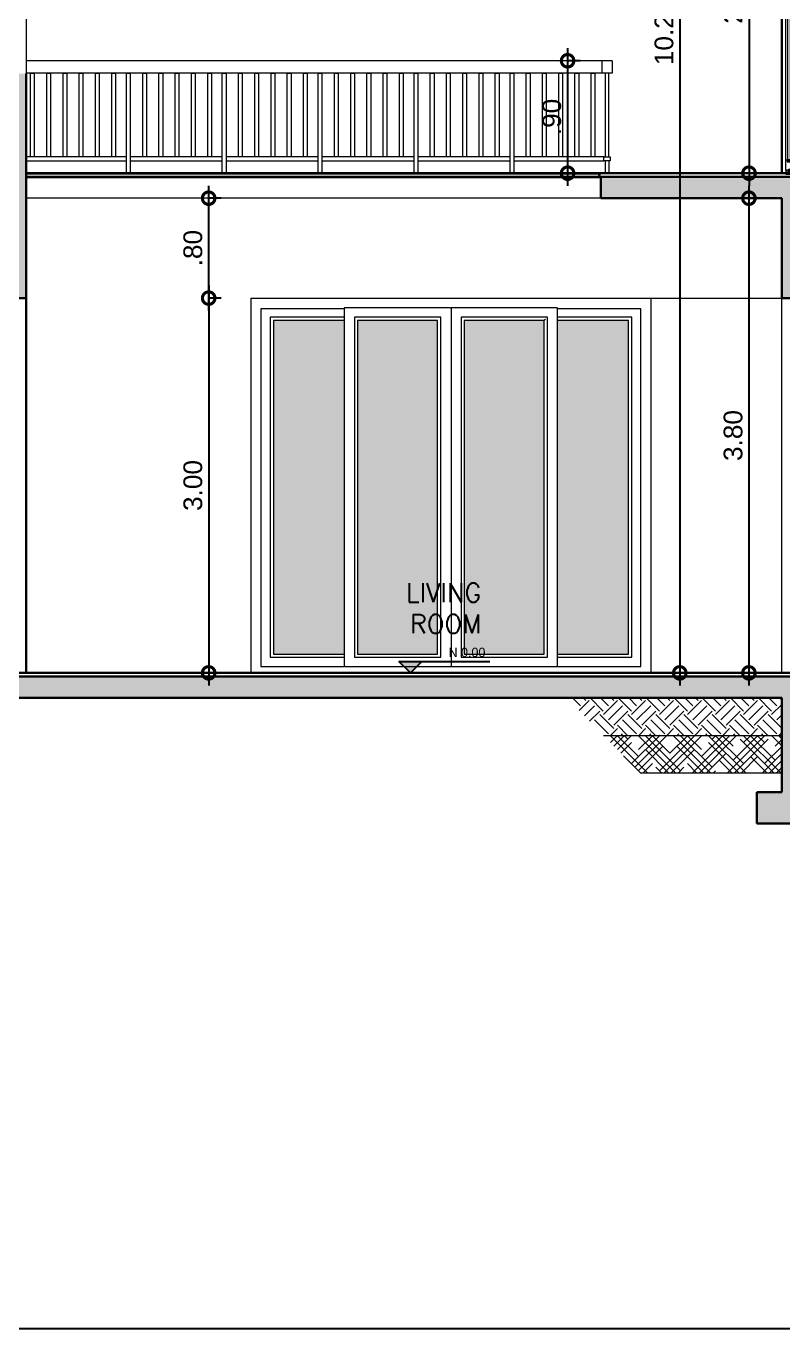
# Model space of a CAD drawing. Header units: metres. Extents: x -44 to 358, y -246 to 48.
# Drawn here: x 87.72 to 93.77, y -58.51 to -48.08 of the extents above; entities that cross this region are included whole.
import ezdxf

# ---------------------------------------------------------------- set-up
doc = ezdxf.new("R2010")
doc.units = ezdxf.units.M
doc.header["$LTSCALE"] = 0.3
doc.header["$PDMODE"] = 3
doc.linetypes.add('CONTINU', pattern=[0])
for name, color, linetype, lineweight in [('A-FLOR', 253, 'Continuous', 0), ('A-WALL', 7, 'Continuous', 30), ('corte', 7, 'Continuous', 30), ('SE-2', 252, 'Continuous', 9), ('SE-3', 253, 'Continuous', 5)]:
    doc.layers.add(name, color=color, linetype=linetype, lineweight=lineweight)
for name, color, linetype in [('DIMENSIONES', 7, 'Continuous'), ('DIMTEXTO', 4, 'Continuous'), ('TEXTOS', 4, 'Continuous')]:
    doc.layers.add(name, color=color, linetype=linetype)
doc.layers.add('PUERTA', color=2, linetype='Continuous', plot=False)
doc.layers.add('RELLENO SECCION', color=8, linetype='Continuous', lineweight=0, transparency=0.4)
doc.styles.add('ESC100-2mm', font='arial.ttf', dxfattribs={"height": 0.15})
doc.dimstyles.new('DIMS100', dxfattribs={"dimtxt": 0.15, "dimasz": 0.2, "dimexe": 0.1, "dimexo": 0.1, "dimgap": 0.05, "dimtad": 2, "dimzin": 4, "dimdsep": 46, "dimtxsty": 'ESC100-2mm', "dimblk": 'DOTSMALL', "dimcen": 0.1, "dimdle": 0.1, "dimclrd": 256, "dimclre": 256, "dimclrt": 1, "dimadec": 0, "dimazin": 0, "dimtfac": 1, "dimtix": 1, "dimtmove": 2, "dimatfit": 3, "dimfxl": 1, "dimtolj": 1, "dimtzin": 0, "dimlwd": -1, "dimarcsym": 0})

# ---------------------------------------------------------------- blocks, each defined once
blk = doc.blocks.new('Fenton Door Base01')
blk.add_lwpolyline([(50, 66), (50, 58), (54, 57), (54, 1), (52, 0), (47, 0), (47, 6), (44, 6), (44, 0), (10, 0), (10, 6), (7, 6), (7, 0), (1, 0), (0, 1), (0, 82), (1, 84), (9, 86), (10, 86), (11, 86), (11, 68), (34, 68), (50, 66)], close=True)
blk = doc.blocks.new('Fenton Door Base02')
blk.add_lwpolyline([(24, 0), (10, 0), (10, 6), (7, 6), (7, 0), (1, 0), (0, 1), (0, 82), (1, 84), (9, 86), (10, 86), (11, 86), (11, 68), (34, 68), (50, 66), (50, 58), (54, 57), (54, 1), (52, 0), (47, 0), (47, 6), (44, 6), (44, 0), (30, 0), (30, 10), (24, 10)], close=True)
blk = doc.blocks.new('Fenton Door Jamb03')
blk.add_lwpolyline([(84, 1), (86, 9), (86, 10), (86, 11), (68, 11), (68, 52), (67, 54), (1, 54), (0, 52), (0, 47), (6, 47), (6, 44), (0, 44), (0, 30), (10, 30), (10, 24), (0, 24), (0, 10), (6, 10), (6, 7), (0, 7), (0, 1), (1, 0), (82, 0)], close=True)
blk = doc.blocks.new('Fenton Bead')
at = {"color": 7}
blk.add_lwpolyline([(2, 12, -0.341999), (0, 11), (0, 11), (0, 1), (1, 0), (18, 0), (18, 0), (15, 13, 0.339454), (13, 14), (4, 14, 0.341999)], format="xyb", close=True, dxfattribs=at)
blk = doc.blocks.new('Fenton Door Drip')
at = {"ltscale": 20}
blk.add_lwpolyline([(19, -9), (19, -22, -0.414138), (17, -24), (15, -24, -0.414214), (14, -22), (14, -17), (0, -15), (0, 0), (15, -4, -0.339454)], format="xyb", close=True, dxfattribs=at)
blk = doc.blocks.new('Fenton Casing Head')
blk.add_lwpolyline([(54, 34), (54, 30), (66, 30), (66, 34), (118, 34), (120, 33), (120, 26), (114, 26), (114, 14), (120, 14), (120, 2), (118, 0), (102, 0), (102, 4), (83, 4), (83, 0), (30, 0), (30, 10), (24, 10), (24, 0), (2, 0), (0, 2), (0, 33), (2, 34), (54, 34)])
blk = doc.blocks.new('Fenton Casing Head Strip')
blk.add_lwpolyline([(16, 16), (0, 19), (0, 12), (-4, 12), (-4, 0), (0, 0), (0, -15), (4, -15), (11, -30, 0.802585), (17, -28), (17, 15)], format="xyb", close=True)
blk = doc.blocks.new('A$C0a39a3fe')
at = {"layer": 'SE-2'}
for p, q in [((0.26, 0.379), (0.26, -2.196)), ((0.277, 0.392), (0.301, 0.387)), ((0.301, 0.392), (0.277, 0.387)), ((0.279, 0.387), (0.299, 0.381)), ((0.299, 0.387), (0.279, 0.381)), ((0.315, 0.378), (0.315, -2.195)), ((0.326, 0.379), (0.326, -2.196)), ((0.343, 0.392), (0.367, 0.387)), ((0.367, 0.392), (0.343, 0.387)), ((0.345, 0.387), (0.365, 0.381)), ((0.365, 0.387), (0.345, 0.381)), ((0.381, -2.195), (0.381, 0.378)), ((0.277, -2.21), (0.301, -2.205)), ((0.301, -2.21), (0.277, -2.205)), ((0.279, -2.205), (0.299, -2.199)), ((0.299, -2.205), (0.279, -2.199)), ((0.343, -2.21), (0.367, -2.205)), ((0.367, -2.21), (0.343, -2.205)), ((0.345, -2.205), (0.365, -2.199)), ((0.365, -2.205), (0.345, -2.199))]:
    blk.add_line(p, q, dxfattribs=at)
for points in [[(0.315, 0.509), (0.327, 0.509), (0.327, 0.496), (0.315, 0.496)], [(0.275, 0.374), (0.275, 0.386), (0.274, 0.386), (0.274, 0.374)], [(0.279, -2.205), (0.279, 0.387), (0.275, 0.387), (0.275, -2.205)], [(0.277, 0.392), (0.277, 0.387), (0.301, 0.387), (0.301, 0.392)], [(0.279, 0.387), (0.279, 0.381), (0.299, 0.381), (0.299, 0.387)], [(0.279, 0.381), (0.279, 0.376), (0.299, 0.376), (0.299, 0.381)], [(0.299, -2.205), (0.299, 0.387), (0.303, 0.387), (0.303, -2.205)], [(0.304, 0.374), (0.304, 0.386), (0.303, 0.386), (0.303, 0.374)], [(0.341, 0.374), (0.341, 0.386), (0.34, 0.386), (0.34, 0.374)], [(0.345, -2.205), (0.345, 0.387), (0.341, 0.387), (0.341, -2.205)], [(0.343, 0.392), (0.343, 0.387), (0.367, 0.387), (0.367, 0.392)], [(0.345, 0.387), (0.345, 0.381), (0.365, 0.381), (0.365, 0.387)], [(0.345, 0.381), (0.345, 0.376), (0.365, 0.376), (0.365, 0.381)], [(0.365, -2.205), (0.365, 0.387), (0.369, 0.387), (0.369, -2.205)], [(0.37, 0.374), (0.37, 0.386), (0.369, 0.386), (0.369, 0.374)], [(0.275, -2.192), (0.275, -2.204), (0.274, -2.204), (0.274, -2.192)], [(0.277, -2.21), (0.277, -2.205), (0.301, -2.205), (0.301, -2.21)], [(0.279, -2.199), (0.279, -2.194), (0.299, -2.194), (0.299, -2.199)], [(0.279, -2.205), (0.279, -2.199), (0.299, -2.199), (0.299, -2.205)], [(0.304, -2.192), (0.304, -2.204), (0.303, -2.204), (0.303, -2.192)], [(0.351, -2.283), (0.351, -2.292), (0.357, -2.292), (0.357, -2.283), (0.381, -2.283), (0.381, -2.309), (0.33, -2.309), (0.33, -2.285), (0.343, -2.285), (0.343, -2.283)], [(0.341, -2.192), (0.341, -2.204), (0.34, -2.204), (0.34, -2.192)], [(0.343, -2.21), (0.343, -2.205), (0.367, -2.205), (0.367, -2.21)], [(0.345, -2.199), (0.345, -2.194), (0.365, -2.194), (0.365, -2.199)], [(0.345, -2.205), (0.345, -2.199), (0.365, -2.199), (0.365, -2.205)], [(0.357, -2.268), (0.351, -2.268), (0.351, -2.288), (0.357, -2.288)], [(0.37, -2.192), (0.37, -2.204), (0.369, -2.204), (0.369, -2.192)]]:
    blk.add_lwpolyline(points, close=True, dxfattribs=at)
blk.add_lwpolyline([(0.379, 0.466), (0.379, 0.465), (0.383, 0.465), (0.39, 0.45, 0.802585), (0.396, 0.451), (0.396, 0.494), (0.394, 0.496), (0.381, 0.498)], format="xyb", dxfattribs=at)
for points in [[(0.306, -2.299), (0.305, -2.299), (0.304, -2.3), (0.291, -2.308, 0.244051), (0.29, -2.308, -0.388176), (0.289, -2.309), (0.288, -2.309, -0.414214), (0.287, -2.308), (0.287, -2.307, 0.414214), (0.286, -2.306), (0.257, -2.307, 0.405973), (0.256, -2.308), (0.256, -2.308, -0.414214), (0.255, -2.309), (0.254, -2.309, -0.414214), (0.253, -2.308), (0.253, -2.308, 0.422502), (0.252, -2.307), (0.238, -2.308, 0.405973), (0.237, -2.308), (0.237, -2.308, -0.414214), (0.236, -2.309), (0.235, -2.309, -0.395103), (0.234, -2.308, 0.403281), (0.234, -2.308), (0.226, -2.308, -0.422502), (0.226, -2.307), (0.226, -2.301, 0.450766), (0.225, -2.3), (0.218, -2.301, 0.329829), (0.218, -2.301, -0.364332), (0.217, -2.302), (0.216, -2.302, -0.414214), (0.216, -2.301), (0.216, -2.3, -0.378582), (0.217, -2.299), (0.218, -2.299), (0.218, -2.299, -0.414214), (0.219, -2.299), (0.219, -2.299), (0.221, -2.299), (0.221, -2.298, -0.414214), (0.222, -2.298), (0.222, -2.298), (0.224, -2.298), (0.224, -2.298, -0.414214), (0.224, -2.298), (0.225, -2.298), (0.227, -2.298), (0.227, -2.298, -0.414214), (0.227, -2.298), (0.228, -2.298), (0.23, -2.297), (0.23, -2.297, -0.414214), (0.23, -2.297), (0.231, -2.297), (0.233, -2.297), (0.233, -2.297, -0.414214), (0.233, -2.297), (0.234, -2.297), (0.236, -2.297), (0.236, -2.296, -0.414214), (0.236, -2.296), (0.237, -2.297), (0.239, -2.296), (0.239, -2.296, -0.414214), (0.239, -2.296), (0.24, -2.296), (0.242, -2.296), (0.242, -2.296, -0.414214), (0.242, -2.296), (0.243, -2.296), (0.245, -2.296), (0.245, -2.295, -0.414214), (0.245, -2.295), (0.246, -2.296), (0.248, -2.295), (0.248, -2.295, -0.414214), (0.248, -2.295), (0.249, -2.295), (0.251, -2.295), (0.251, -2.295, -0.414214), (0.251, -2.295), (0.252, -2.295), (0.254, -2.295), (0.254, -2.294, -0.414214), (0.254, -2.294), (0.255, -2.294), (0.257, -2.294), (0.257, -2.294, -0.414214), (0.257, -2.294), (0.257, -2.294), (0.26, -2.294), (0.26, -2.294, -0.414214), (0.26, -2.293), (0.26, -2.294), (0.263, -2.293), (0.263, -2.293, -0.414214), (0.263, -2.293), (0.263, -2.293), (0.266, -2.293), (0.266, -2.293, -0.414214), (0.266, -2.293), (0.266, -2.293), (0.269, -2.293), (0.269, -2.292, -0.414214), (0.269, -2.292), (0.269, -2.293), (0.272, -2.292), (0.272, -2.292, -0.414214), (0.272, -2.292), (0.272, -2.292), (0.275, -2.292), (0.275, -2.292, -0.414214), (0.275, -2.292), (0.275, -2.292), (0.278, -2.292), (0.278, -2.291, -0.414214), (0.278, -2.291), (0.278, -2.291), (0.281, -2.291), (0.281, -2.291, -0.414214), (0.281, -2.291), (0.281, -2.291), (0.283, -2.291), (0.284, -2.291, -0.414214), (0.284, -2.291), (0.284, -2.291), (0.287, -2.29, 0.378407), (0.287, -2.29), (0.287, -2.288, 0.246831), (0.287, -2.288, -3.20714), (0.29, -2.288, 0.246102), (0.29, -2.288), (0.29, -2.294, 0.09863), (0.29, -2.294), (0.294, -2.302, 0.452928), (0.294, -2.302), (0.328, -2.283, -0.131652), (0.328, -2.283), (0.342, -2.283, -0.414214), (0.342, -2.283), (0.342, -2.285, -0.414214), (0.342, -2.285), (0.33, -2.285, 0.414214), (0.33, -2.285), (0.33, -2.308, -1), (0.328, -2.308), (0.328, -2.287, 0.57735), (0.327, -2.287)], [(0.228, -2.3, 0.378582), (0.228, -2.3), (0.228, -2.305, 0.424375), (0.228, -2.306), (0.29, -2.304, 0.523626), (0.29, -2.302), (0.287, -2.293, 0.337147), (0.286, -2.293)], [(0.291, -2.294), (0.291, -2.29), (0.284, -2.291), (0.262, -2.294), (0.262, -2.291), (0.327, -2.283), (0.294, -2.302, -0.452928), (0.294, -2.302)]]:
    blk.add_lwpolyline(points, format="xyb", close=True, dxfattribs=at)
at = {"layer": 'SE-3'}
for p, q in [((0.213, -2.3), (0.213, 0.5)), ((0.413, 0.5), (0.413, -2.3))]:
    blk.add_line(p, q, dxfattribs=at)
at = {"layer": 'SE-2', "xscale": -0.001000000023175567, "yscale": 0.001000000023175567, "zscale": 0.001000000023175567}
for name, p in [('Fenton Casing Head Strip', (0.261, 0.48)), ('Fenton Casing Head', (0.381, 0.466)), ('Fenton Door Drip', (0.274, -2.192)), ('Fenton Door Base01', (0.315, -2.278)), ('Fenton Door Drip', (0.34, -2.192)), ('Fenton Door Base02', (0.381, -2.278))]:
    blk.add_blockref(name, p, dxfattribs=at)
at = {"layer": 'SE-2', "xscale": -0.001000000023175567, "yscale": 0.001000000023175567, "zscale": 0.001000000023175567, "rotation": 90}
for name, p in [('Fenton Door Jamb03', (0.315, 0.46)), ('Fenton Door Jamb03', (0.381, 0.46)), ('Fenton Bead', (0.274, 0.392)), ('Fenton Bead', (0.34, 0.392))]:
    blk.add_blockref(name, p, dxfattribs=at)
blk = doc.blocks.new('INDI.PISO')
blk.add_hatch(color=256).paths.add_polyline_path([(0, 0), (0.183, 0), (0.092, -0.092)])
blk.add_line((0.183, 0), (0.728, 0))
blk.add_lwpolyline([(0, 0), (0.183, 0), (0.092, -0.092), (0, 0)])
blk = doc.blocks.new('_DotSmall')
at = {"layer": 'PUERTA', "color": 0, "linetype": 'Continuous', "const_width": 0.5}
blk.add_lwpolyline([(-0.0625, 0, 1), (0.0625, 0, 1)], format="xyb", close=True, dxfattribs=at)
blk = doc.blocks.new('*D1219')
at = {"layer": 'DEFPOINTS', "color": 0, "transparency": 16777216}
for p in [(340.356, 29.127), (340.341, 25.327), (340.356, 25.327)]:
    blk.add_point(p, dxfattribs=at)
at = {"layer": 'DIMENSIONES', "transparency": 16777216}
blk.add_line((340.341, 29.227), (340.341, 25.227), dxfattribs=at)
at = {"layer": 'DIMENSIONES', "transparency": 16777216, "xscale": 0.2, "yscale": 0.2, "zscale": 0.2}
for p, rotation in [((340.341, 29.127), 90), ((340.341, 25.327), 270)]:
    blk.add_blockref('_DotSmall', p, dxfattribs=dict(at, rotation=rotation))
at = {"layer": 'DIMENSIONES', "color": 5, "transparency": 16777216, "insert": (340.215, 27.227), "char_height": 0.15, "attachment_point": 5, "rotation": 90, "style": 'ESC100-2mm'}
blk.add_mtext('\\A1;3.80', dxfattribs=at)
blk = doc.blocks.new('*D1223')
at = {"layer": 'DEFPOINTS', "color": 0, "transparency": 16777216}
for p in [(334.555, 28.327), (333.896, 25.324), (334.269, 25.324)]:
    blk.add_point(p, dxfattribs=at)
at = {"layer": 'DIMENSIONES', "transparency": 16777216}
blk.add_line((333.896, 28.427), (333.896, 25.224), dxfattribs=at)
at = {"layer": 'DIMENSIONES', "lineweight": -2, "transparency": 16777216}
for p, q in [((333.996, 28.327), (333.896, 28.327)), ((333.996, 25.324), (333.896, 25.324))]:
    blk.add_line(p, q, dxfattribs=at)
at = {"layer": 'DIMENSIONES', "transparency": 16777216, "xscale": 0.2, "yscale": 0.2, "zscale": 0.2}
for p, rotation in [((333.896, 28.327), 90), ((333.896, 25.324), 270)]:
    blk.add_blockref('_DotSmall', p, dxfattribs=dict(at, rotation=rotation))
at = {"layer": 'DIMENSIONES', "color": 5, "transparency": 16777216, "insert": (333.769, 26.826), "char_height": 0.15, "attachment_point": 5, "rotation": 90, "style": 'ESC100-2mm'}
blk.add_mtext('\\A1;3.00', dxfattribs=at)
blk = doc.blocks.new('*D1225')
at = {"layer": 'DEFPOINTS', "color": 0, "transparency": 16777216}
for p in [(340.731, 32.127), (340.342, 29.327), (340.636, 29.327)]:
    blk.add_point(p, dxfattribs=at)
at = {"layer": 'DIMENSIONES', "transparency": 16777216}
blk.add_line((340.342, 32.227), (340.342, 29.227), dxfattribs=at)
at = {"layer": 'DIMENSIONES', "lineweight": -2, "transparency": 16777216}
for p, q in [((340.442, 32.127), (340.342, 32.127)), ((340.442, 29.327), (340.342, 29.327))]:
    blk.add_line(p, q, dxfattribs=at)
at = {"layer": 'DIMENSIONES', "transparency": 16777216, "xscale": 0.2, "yscale": 0.2, "zscale": 0.2}
for p, rotation in [((340.342, 32.127), 90), ((340.342, 29.327), 270)]:
    blk.add_blockref('_DotSmall', p, dxfattribs=dict(at, rotation=rotation))
at = {"layer": 'DIMENSIONES', "color": 5, "transparency": 16777216, "insert": (340.215, 30.727), "char_height": 0.15, "attachment_point": 5, "rotation": 90, "style": 'ESC100-2mm'}
blk.add_mtext('\\A1;2.80', dxfattribs=at)
blk = doc.blocks.new('*D1226')
at = {"layer": 'DEFPOINTS', "color": 0, "transparency": 16777216}
for p in [(340.807, 35.732), (339.926, 25.327), (352.73, 25.327)]:
    blk.add_point(p, dxfattribs=at)
at = {"layer": 'DIMENSIONES', "transparency": 16777216}
blk.add_line((352.73, 35.832), (352.73, 25.227), dxfattribs=at)
at = {"layer": 'DIMENSIONES', "lineweight": -2, "transparency": 16777216}
for p, q in [((352.63, 35.732), (352.73, 35.732)), ((352.63, 25.327), (352.73, 25.327))]:
    blk.add_line(p, q, dxfattribs=at)
at = {"layer": 'DIMENSIONES', "transparency": 16777216, "xscale": 0.2, "yscale": 0.2, "zscale": 0.2}
for p, rotation in [((352.73, 35.732), 90), ((352.73, 25.327), 270)]:
    blk.add_blockref('_DotSmall', p, dxfattribs=dict(at, rotation=rotation))
at = {"layer": 'DIMENSIONES', "color": 5, "transparency": 16777216, "insert": (352.857, 30.529), "char_height": 0.15, "attachment_point": 5, "rotation": 90, "style": 'ESC100-2mm'}
blk.add_mtext('\\A1;10.40', dxfattribs=at)
blk = doc.blocks.new('*D1227')
at = {"layer": 'DEFPOINTS', "color": 0, "transparency": 16777216}
for p in [(339.878, 35.582), (339.788, 25.327), (339.878, 25.327)]:
    blk.add_point(p, dxfattribs=at)
at = {"layer": 'DIMENSIONES', "transparency": 16777216}
blk.add_line((339.788, 35.682), (339.788, 25.227), dxfattribs=at)
at = {"layer": 'DIMENSIONES', "transparency": 16777216, "xscale": 0.2, "yscale": 0.2, "zscale": 0.2}
for p, rotation in [((339.788, 35.582), 90), ((339.788, 25.327), 270)]:
    blk.add_blockref('_DotSmall', p, dxfattribs=dict(at, rotation=rotation))
at = {"layer": 'DIMENSIONES', "color": 5, "transparency": 16777216, "insert": (339.662, 30.454), "char_height": 0.15, "attachment_point": 5, "rotation": 90, "style": 'ESC100-2mm'}
blk.add_mtext('\\A1;10.25', dxfattribs=at)
blk = doc.blocks.new('*D1237')
at = {"layer": 'DEFPOINTS', "color": 0, "transparency": 16777216}
for p in [(339.246, 30.227), (338.89, 29.327), (339.246, 29.327)]:
    blk.add_point(p, dxfattribs=at)
at = {"layer": 'DIMENSIONES', "transparency": 16777216}
blk.add_line((338.89, 30.327), (338.89, 29.227), dxfattribs=at)
at = {"layer": 'DIMENSIONES', "lineweight": -2, "transparency": 16777216}
for p, q in [((338.99, 30.227), (338.89, 30.227)), ((338.99, 29.327), (338.89, 29.327))]:
    blk.add_line(p, q, dxfattribs=at)
at = {"layer": 'DIMENSIONES', "transparency": 16777216, "xscale": 0.2, "yscale": 0.2, "zscale": 0.2}
for p, rotation in [((338.89, 30.227), 90), ((338.89, 29.327), 270)]:
    blk.add_blockref('_DotSmall', p, dxfattribs=dict(at, rotation=rotation))
at = {"layer": 'DIMENSIONES', "color": 5, "transparency": 16777216, "insert": (338.764, 29.777), "char_height": 0.15, "attachment_point": 5, "rotation": 90, "style": 'ESC100-2mm'}
blk.add_mtext('\\A1;.90', dxfattribs=at)
blk = doc.blocks.new('*D1239')
at = {"layer": 'DEFPOINTS', "color": 0, "transparency": 16777216}
for p in [(336.355, 28.327), (336.017, 25.327), (336.355, 25.327)]:
    blk.add_point(p, dxfattribs=at)
at = {"layer": 'DIMENSIONES', "transparency": 16777216}
blk.add_line((336.017, 28.427), (336.017, 25.227), dxfattribs=at)
at = {"layer": 'DIMENSIONES', "lineweight": -2, "transparency": 16777216}
for p, q in [((336.117, 28.327), (336.017, 28.327)), ((336.117, 25.327), (336.017, 25.327))]:
    blk.add_line(p, q, dxfattribs=at)
at = {"layer": 'DIMENSIONES', "transparency": 16777216, "xscale": 0.2, "yscale": 0.2, "zscale": 0.2}
for p, rotation in [((336.017, 28.327), 90), ((336.017, 25.327), 270)]:
    blk.add_blockref('_DotSmall', p, dxfattribs=dict(at, rotation=rotation))
at = {"layer": 'DIMENSIONES', "color": 5, "transparency": 16777216, "insert": (335.891, 26.827), "char_height": 0.15, "attachment_point": 5, "rotation": 90, "style": 'ESC100-2mm'}
blk.add_mtext('\\A1;3.00', dxfattribs=at)
blk = doc.blocks.new('*D1240')
at = {"layer": 'DEFPOINTS', "color": 0, "transparency": 16777216}
for p in [(336.017, 29.127), (336.355, 29.127), (336.355, 28.327)]:
    blk.add_point(p, dxfattribs=at)
at = {"layer": 'DIMENSIONES', "transparency": 16777216}
blk.add_line((336.017, 28.227), (336.017, 29.227), dxfattribs=at)
at = {"layer": 'DIMENSIONES', "lineweight": -2, "transparency": 16777216}
for p, q in [((336.117, 29.127), (336.017, 29.127)), ((336.117, 28.327), (336.017, 28.327))]:
    blk.add_line(p, q, dxfattribs=at)
at = {"layer": 'DIMENSIONES', "transparency": 16777216, "xscale": 0.2, "yscale": 0.2, "zscale": 0.2}
for p, rotation in [((336.017, 29.127), 90), ((336.017, 28.327), 270)]:
    blk.add_blockref('_DotSmall', p, dxfattribs=dict(at, rotation=rotation))
at = {"layer": 'DIMENSIONES', "color": 5, "transparency": 16777216, "insert": (335.891, 28.727), "char_height": 0.15, "attachment_point": 5, "rotation": 90, "style": 'ESC100-2mm'}
blk.add_mtext('\\A1;.80', dxfattribs=at)
blk = doc.blocks.new('A$Cc7007afc')
at = {"layer": 'RELLENO SECCION', "linetype": 'CONTINU', "transparency": 33554495}
h = blk.add_hatch(color=256, dxfattribs=at)
h.dxf.hatch_style = 1
h.paths.add_polyline_path([(36.916, 12.718), (34.907, 12.718), (30.269, 10.04), (29.295, 9.723), (29.295, 9.513), (29.445, 9.513), (29.445, 9.614), (30.198, 9.859), (30.198, 9.513), (27.048, 9.513), (27.048, 9.713), (26.848, 9.713), (26.848, 9.513), (26.773, 9.513), (26.773, 9.313), (26.848, 9.313), (26.848, 9.113), (27.048, 9.113), (27.048, 9.313), (30.198, 9.313), (30.198, 9.113), (30.318, 9.113), (30.323, 9.113), (30.336, 9.113), (30.448, 9.113), (30.448, 9.97), (34.947, 12.568), (36.498, 12.568), (36.498, 9.113), (36.584, 9.113), (36.584, 9.122), (36.596, 9.122), (36.698, 9.113), (36.698, 12.568), (36.876, 12.568), (41.398, 9.957), (41.398, 9.213), (41.648, 9.213), (41.648, 9.874), (42.448, 9.614), (42.448, 9.513), (42.598, 9.513), (42.598, 9.723), (41.464, 10.092)])
h.paths.add_polyline_path([(41.775, 6.283), (35.048, 6.283), (35.048, 6.113), (36.498, 6.113), (36.498, 5.313), (36.584, 5.313), (36.584, 5.313), (36.588, 5.313), (36.596, 5.313), (36.698, 5.313), (36.698, 6.113), (41.398, 6.113), (41.398, 5.513), (41.648, 5.513), (41.648, 6.113), (41.775, 6.113)])
h = blk.add_hatch(color=256, dxfattribs=at)
h.dxf.hatch_style = 1
h.paths.add_polyline_path([(30.448, 7.11), (30.198, 7.113), (30.198, 7.11), (30.198, 6.278), (26.773, 6.278), (26.773, 6.113), (26.848, 6.113), (26.848, 5.513), (27.048, 5.513), (27.048, 6.113), (30.198, 6.113), (30.198, 5.313), (30.301, 5.313), (30.301, 5.322), (30.313, 5.322), (30.313, 5.313), (30.448, 5.313), (30.448, 6.113)])
h = blk.add_hatch(color=256, dxfattribs=at)
h.dxf.hatch_style = 1
h.paths.add_polyline_path([(36.498, 2.113), (36.498, 1.358), (36.298, 1.358), (36.298, 1.108), (36.898, 1.108), (36.898, 1.358), (36.698, 1.358), (36.698, 2.283), (26.848, 2.283), (26.848, 1.393), (26.648, 1.393), (26.648, 1.143), (27.248, 1.143), (27.248, 1.393), (27.048, 1.393), (27.048, 2.113)])
at = {"layer": 'SE-2'}
h = blk.add_hatch(dxfattribs=at)
h.set_pattern_fill('EARTH', color=256, scale=0.025, angle=45)
h.set_pattern_definition([(45, (-938.96147, -48.96231), (1e-17, 0.224506403), [0.15875, -0.15875]), (45, (-939.00357, -48.92021), (1e-17, 0.224506403), [0.15875, -0.15875]), (45, (-939.04566, -48.87812), (1e-17, 0.224506403), [0.15875, -0.15875]), (135, (-939.04566, -48.85006), (-0.224506403, 1e-17), [0.15875, -0.15875]), (135, (-939.00357, -48.80796), (-0.224506403, 1e-17), [0.15875, -0.15875]), (135, (-938.96147, -48.76587), (-0.224506403, 1e-17), [0.15875, -0.15875])])
h.paths.add_polyline_path([(34.776, 2.113), (36.498, 2.113), (36.498, 1.813), (35.07, 1.813)])
h = blk.add_hatch(dxfattribs=at)
h.set_pattern_fill('HOUND', color=256, scale=0.025, angle=45)
h.set_pattern_definition([(45, (-938.961473, -48.96231), (0.0841899011, 0.1403165019), [0.635, -0.3175]), (135, (-938.961473, -48.96231), (0.0841899011, -0.1403165019), [0.635, -0.3175])])
h.paths.add_polyline_path([(35.07, 1.813), (36.498, 1.813), (36.498, 1.513), (35.364, 1.513)])
at = {"layer": 'SE-3', "transparency": 33554572}
h = blk.add_hatch(color=256, dxfattribs=at)
h.dxf.hatch_style = 1
h.set_gradient(color1=(202, 249, 252), color2=(229, 255, 255), tint=1, name='CYLINDER')
h.paths.add_polyline_path([(32.995, 5.135), (32.428, 5.135), (32.428, 2.464), (32.995, 2.464)])
h.paths.add_polyline_path([(33.102, 2.464), (33.742, 2.464), (33.742, 5.135), (33.102, 5.135)])
h.paths.add_polyline_path([(33.956, 2.464), (34.595, 2.464), (34.595, 5.135), (33.956, 5.135)])
h.paths.add_polyline_path([(34.702, 2.464), (35.27, 2.464), (35.27, 5.135), (34.702, 5.135)])
at = {"layer": 'A-FLOR', "lineweight": 35}
for p, q in [((30.448, 6.313), (35.048, 6.313)), ((30.448, 6.283), (35.048, 6.283))]:
    blk.add_line(p, q, dxfattribs=at)
at = {"layer": 'A-FLOR'}
blk.add_line((35.048, 6.113), (30.448, 6.113), dxfattribs=at)
at = {"layer": 'A-WALL'}
for p, q in [((36.498, 6.313), (36.498, 9.113)), ((30.448, 5.313), (30.448, 2.313))]:
    blk.add_line(p, q, dxfattribs=at)
at = {"layer": 'corte'}
for p, q in [((30.448, 7.11), (30.448, 6.113)), ((36.693, 6.313), (35.048, 6.313)), ((35.048, 6.283), (35.048, 6.113)), ((41.775, 6.283), (35.048, 6.283)), ((30.448, 5.313), (30.448, 6.113)), ((35.048, 6.113), (36.498, 6.113)), ((36.498, 6.113), (36.498, 5.313)), ((30.198, 5.313), (30.448, 5.313)), ((36.498, 5.313), (36.698, 5.313)), ((36.698, 2.313), (26.848, 2.313)), ((36.698, 2.283), (26.848, 2.283)), ((36.498, 2.113), (27.048, 2.113)), ((36.498, 2.113), (36.498, 1.358)), ((36.498, 1.358), (36.298, 1.358)), ((36.298, 1.358), (36.298, 1.108)), ((36.298, 1.108), (36.898, 1.108))]:
    blk.add_line(p, q, dxfattribs=at)
blk.add_arc((35.051, 6.298), 0.0152, 99.4597, 260.5403, dxfattribs=at)
at = {"layer": 'SE-2'}
for p, q in [((35.139, 7.213), (35.059, 7.213)), ((35.059, 7.113), (35.059, 7.213)), ((35.139, 7.113), (35.059, 7.113)), ((35.084, 6.413), (35.084, 6.313)), ((35.114, 6.413), (35.114, 6.313)), ((32.248, 5.313), (36.498, 5.313)), ((32.249, 2.312), (32.249, 5.312)), ((35.07, 1.813, 0), (36.498, 1.813, 0)), ((35.364, 1.513, 0), (36.498, 1.513, 0))]:
    blk.add_line(p, q, dxfattribs=at)
blk.add_lwpolyline([(35.139, 7.213), (35.139, 7.113), (35.084, 7.113), (35.084, 6.443), (35.114, 6.443), (35.114, 7.113)], dxfattribs=at)
blk.add_lwpolyline([(35.074, 6.443), (35.124, 6.443), (35.124, 6.413), (35.074, 6.413)], close=True, dxfattribs=at)
at = {"layer": 'SE-3'}
for p, q in [((30.448, 9.113), (30.448, 7.11)), ((35.062, 7.213), (30.448, 7.213)), ((35.062, 7.113), (30.448, 7.113)), ((32.249, 5.312), (35.449, 5.312)), ((32.328, 5.227), (32.328, 2.364)), ((32.995, 5.227), (32.328, 5.227)), ((32.995, 5.235), (32.995, 2.364)), ((32.998, 5.235), (32.995, 5.235)), ((32.998, 5.235), (33.002, 5.235)), ((33.842, 5.235), (33.002, 5.235)), ((33.842, 5.235), (33.85, 5.235)), ((34.695, 5.235), (33.85, 5.235)), ((33.853, 2.364), (33.853, 5.235)), ((34.695, 5.235), (34.7, 5.235)), ((34.702, 5.235), (34.7, 5.235)), ((34.702, 2.364), (34.702, 5.235)), ((35.37, 5.227), (34.702, 5.227)), ((35.37, 2.364), (35.37, 5.227)), ((35.449, 5.312), (35.449, 2.312)), ((36.498, 2.313), (36.498, 5.313)), ((32.995, 5.161), (32.402, 5.161)), ((32.402, 5.161), (32.402, 2.438)), ((32.995, 5.135), (32.428, 5.135)), ((32.428, 5.135), (32.428, 2.464)), ((33.768, 5.161), (33.076, 5.161)), ((33.076, 5.161), (33.076, 2.438)), ((33.742, 5.135), (33.102, 5.135)), ((33.102, 5.135), (33.102, 2.464)), ((33.742, 2.464), (33.742, 5.135)), ((33.768, 2.438), (33.768, 5.161)), ((33.93, 5.161), (33.93, 2.438)), ((34.621, 5.161), (33.93, 5.161)), ((34.595, 5.135), (33.956, 5.135)), ((33.956, 5.135), (33.956, 2.464)), ((34.595, 5.135), (34.599, 5.139)), ((34.595, 2.464), (34.595, 5.135)), ((34.621, 2.438), (34.621, 5.161)), ((35.296, 5.161), (34.702, 5.161)), ((35.27, 5.135), (34.702, 5.135)), ((35.27, 2.464), (35.27, 5.135)), ((35.296, 2.438), (35.296, 5.161)), ((32.402, 2.438), (32.995, 2.438)), ((32.428, 2.464), (32.995, 2.464)), ((33.076, 2.438), (33.768, 2.438)), ((33.102, 2.464), (33.742, 2.464)), ((33.93, 2.438), (34.621, 2.438)), ((33.956, 2.464), (34.595, 2.464)), ((34.702, 2.464), (35.27, 2.464)), ((34.702, 2.438), (35.296, 2.438)), ((32.249, 2.312), (35.449, 2.312)), ((32.328, 2.364), (32.995, 2.364)), ((32.995, 2.364), (32.998, 2.364)), ((33.002, 2.364), (32.998, 2.364)), ((33.002, 2.364), (33.842, 2.364)), ((33.842, 2.364), (34.695, 2.364)), ((34.695, 2.364), (35.37, 2.364))]:
    blk.add_line(p, q, dxfattribs=at)
for points in [[(30.484, 7.113), (30.514, 7.113), (30.514, 6.443), (30.484, 6.443)], [(30.614, 7.113), (30.644, 7.113), (30.644, 6.443), (30.614, 6.443)], [(30.744, 7.113), (30.774, 7.113), (30.774, 6.443), (30.744, 6.443)], [(30.874, 7.113), (30.904, 7.113), (30.904, 6.443), (30.874, 6.443)], [(31.004, 7.113), (31.034, 7.113), (31.034, 6.443), (31.004, 6.443)], [(31.134, 7.113), (31.164, 7.113), (31.164, 6.443), (31.134, 6.443)], [(31.252, 7.113), (31.282, 7.113), (31.282, 6.313), (31.252, 6.313)], [(31.382, 7.113), (31.412, 7.113), (31.412, 6.443), (31.382, 6.443)], [(31.512, 7.113), (31.542, 7.113), (31.542, 6.443), (31.512, 6.443)], [(31.642, 7.113), (31.672, 7.113), (31.672, 6.443), (31.642, 6.443)], [(31.772, 7.113), (31.802, 7.113), (31.802, 6.443), (31.772, 6.443)], [(31.902, 7.113), (31.932, 7.113), (31.932, 6.443), (31.902, 6.443)], [(32.019, 7.113), (32.049, 7.113), (32.049, 6.313), (32.019, 6.313)], [(32.149, 7.113), (32.179, 7.113), (32.179, 6.443), (32.149, 6.443)], [(32.279, 7.113), (32.309, 7.113), (32.309, 6.443), (32.279, 6.443)], [(32.409, 7.113), (32.439, 7.113), (32.439, 6.443), (32.409, 6.443)], [(32.539, 7.113), (32.569, 7.113), (32.569, 6.443), (32.539, 6.443)], [(32.669, 7.113), (32.699, 7.113), (32.699, 6.443), (32.669, 6.443)], [(32.787, 7.113), (32.817, 7.113), (32.817, 6.313), (32.787, 6.313)], [(32.917, 7.113), (32.947, 7.113), (32.947, 6.443), (32.917, 6.443)], [(33.047, 7.113), (33.077, 7.113), (33.077, 6.443), (33.047, 6.443)], [(33.177, 7.113), (33.207, 7.113), (33.207, 6.443), (33.177, 6.443)], [(33.307, 7.113), (33.337, 7.113), (33.337, 6.443), (33.307, 6.443)], [(33.437, 7.113), (33.467, 7.113), (33.467, 6.443), (33.437, 6.443)], [(33.554, 7.113), (33.584, 7.113), (33.584, 6.313), (33.554, 6.313)], [(33.684, 7.113), (33.714, 7.113), (33.714, 6.443), (33.684, 6.443)], [(33.814, 7.113), (33.844, 7.113), (33.844, 6.443), (33.814, 6.443)], [(33.944, 7.113), (33.974, 7.113), (33.974, 6.443), (33.944, 6.443)], [(34.074, 7.113), (34.104, 7.113), (34.104, 6.443), (34.074, 6.443)], [(34.204, 7.113), (34.234, 7.113), (34.234, 6.443), (34.204, 6.443)], [(34.322, 7.113), (34.352, 7.113), (34.352, 6.313), (34.322, 6.313)], [(34.452, 7.113), (34.482, 7.113), (34.482, 6.443), (34.452, 6.443)], [(34.582, 7.113), (34.612, 7.113), (34.612, 6.443), (34.582, 6.443)], [(34.712, 7.113), (34.742, 7.113), (34.742, 6.443), (34.712, 6.443)], [(34.842, 7.113), (34.872, 7.113), (34.872, 6.443), (34.842, 6.443)], [(34.972, 7.113), (35.002, 7.113), (35.002, 6.443), (34.972, 6.443)], [(31.252, 6.413), (31.252, 6.443), (30.448, 6.443), (30.448, 6.413)], [(32.019, 6.413), (32.019, 6.443), (31.282, 6.443), (31.282, 6.413)], [(32.787, 6.413), (32.787, 6.443), (32.049, 6.443), (32.049, 6.413)], [(33.554, 6.413), (33.554, 6.443), (32.817, 6.443), (32.817, 6.413)], [(34.322, 6.413), (34.322, 6.443), (33.584, 6.443), (33.584, 6.413)], [(35.074, 6.413), (35.074, 6.443), (34.352, 6.443), (34.352, 6.413)]]:
    blk.add_lwpolyline(points, close=True, dxfattribs=at)
for points, knots in [([(33.002, 5.235), (33.002, 5.235), (33.002, 5.235), (33.002, 5.235), (33.003, 5.235), (33.003, 5.235), (33.003, 5.235), (33.003, 5.235)], [0, 0, 0, 0, 0.25, 0.458333, 0.666667, 0.833333, 1, 1, 1, 1]), ([(34.695, 5.235), (34.695, 5.235), (34.695, 5.235), (34.695, 5.235), (34.695, 5.235), (34.695, 5.235), (34.695, 5.235), (34.695, 5.235)], [0, 0, 0, 0, 0.166667, 0.333333, 0.5, 0.75, 1, 1, 1, 1]), ([(34.599, 5.139), (34.599, 5.139), (34.6, 5.139), (34.6, 5.14), (34.601, 5.14), (34.601, 5.141), (34.601, 5.141), (34.602, 5.141), (34.602, 5.142), (34.603, 5.142), (34.604, 5.143), (34.604, 5.144), (34.605, 5.145)], [0, 0, 0, 0, 0.2, 0.3, 0.4, 0.45, 0.5, 0.55, 0.6, 0.7, 0.8, 1, 1, 1, 1]), ([(32.249, 4.512), (32.249, 4.512), (32.249, 4.512), (32.249, 4.512), (32.249, 4.512), (32.249, 4.512), (32.249, 4.512), (32.249, 4.512)], [0, 0, 0, 0, 0.166667, 0.333333, 0.5, 0.75, 1, 1, 1, 1]), ([(35.448, 4.512), (35.448, 4.512), (35.448, 4.512), (35.449, 4.512), (35.449, 4.512), (35.449, 4.512), (35.449, 4.512), (35.449, 4.512)], [0, 0, 0, 0, 0.166667, 0.333333, 0.5, 0.75, 1, 1, 1, 1]), ([(33.002, 2.364), (33.002, 2.364), (33.002, 2.364), (33.002, 2.365), (33.003, 2.365), (33.003, 2.365), (33.003, 2.365), (33.003, 2.365)], [0, 0, 0, 0, 0.25, 0.458333, 0.666667, 0.833333, 1, 1, 1, 1])]:
    blk.add_open_spline(points, degree=3, knots=knots, dxfattribs=at)
at = {"layer": 'SE-2', "xscale": -1}
blk.add_blockref('A$C0a39a3fe', (36.911, 8.613), dxfattribs=at)
at = {"layer": 'TEXTOS'}
blk.add_blockref('INDI.PISO', (33.433, 2.405), dxfattribs=at)
at = {"layer": 'TEXTOS', "attachment_point": 3, "style": 'ESC100-2mm'}
for s, width, insert, char_height in [('{\\Fromans|c0;LIVING ROOM}', 0.95145, (34.093, 3.03), 0.15), ('{\\Ftxt|c0;N 0.00}', 2.21694, (34.125, 2.515), 0.075)]:
    blk.add_mtext_dynamic_manual_height_columns(s, width=width, gutter_width=0.5, heights=[0], dxfattribs=dict(at, insert=insert, char_height=char_height))
at = {"layer": 'DIMENSIONES'}
for base, p1, p2, picture, middle in [((48.6232, 2.313), (36.6995, 12.7175), (35.8191, 2.313), '*D1226', (48.7498, 7.5153)), ((35.6814, 2.313), (35.7706, 12.5675), (35.7706, 2.313), '*D1227', (35.5548, 7.4403)), ((36.235, 6.313), (36.624, 9.113), (36.529, 6.313), '*D1225', (36.108, 7.713)), ((34.783, 6.313), (35.139, 7.213), (35.139, 6.313), '*D1237', (34.657, 6.763)), ((31.91, 6.113), (32.248, 5.313), (32.248, 6.113), '*D1240', (31.784, 5.713)), ((36.234, 2.313), (36.249, 6.113), (36.249, 2.313), '*D1219', (36.108, 4.213)), ((29.789, 2.31), (30.448, 5.313), (30.162, 2.31), '*D1223', (29.662, 3.812)), ((31.91, 2.313), (32.248, 5.313), (32.248, 2.313), '*D1239', (31.784, 3.813))]:
    dim = blk.add_linear_dim(base=base, p1=p1, p2=p2, angle=90, dimstyle='DIMS100', override={"dimexe": 0, "dimclrt": 5, "dimfxl": 0.1, "dimfxlon": 1}, dxfattribs=at)
    dim.commit()
    dim.dimension.update_dxf_attribs({"geometry": picture, "text_midpoint": middle, "insert": (-304.107, -23.014)})

msp = doc.modelspace()

# ---------------------------------------------------------------- linework, layer by layer
at = {"layer": 'DIMTEXTO'}
msp.add_lwpolyline([(0.9379767, -12.4288255), (147.6240338, -12.4288255), (147.6240338, -58.5105287), (0.9379767, -58.5105287)], close=True, dxfattribs=at)

# ---------------------------------------------------------------- block references
at = {"layer": 'DIMTEXTO', "ltscale": 0.2}
msp.add_blockref('A$Cc7007afc', (57.2678784, -55.571759), dxfattribs=at)

doc.saveas('drawing.dxf')
